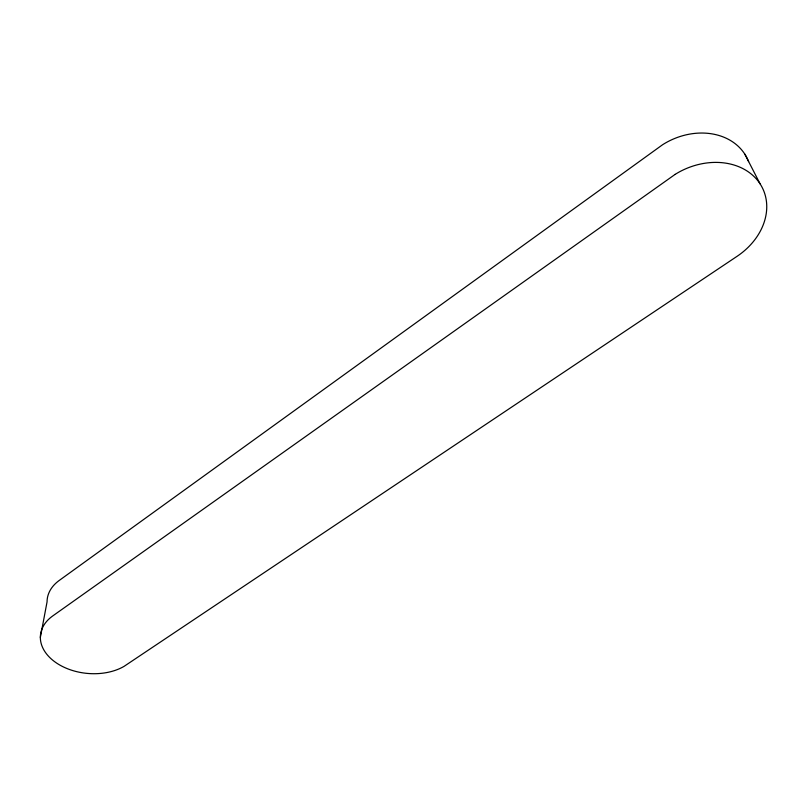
<?xml version="1.0" encoding="UTF-8"?>
<svg xmlns="http://www.w3.org/2000/svg" width="807" height="807" viewBox="0 0 807 807"><rect width="100%" height="100%" fill="white"/><g stroke="black" fill="none" stroke-linecap="round" stroke-linejoin="round"><path stroke-width="1.21" d="M40.35 637.439L47.058 601.871A48.501 33.279 6 0 1 59.244 580.445L662.557 144.756A61.746 50.105 -26.6 0 1 748.624 161.632M744.79 154.097L760.083 183.835M675.136 174.383L52.778 615.912A49.812 33.41 5.7 0 0 55.431 662.265A49.812 33.41 5.7 0 0 124.006 666.4L737.053 256.333A63.803 50.982 -25.5 0 0 758.409 181.454A63.803 50.982 -25.5 0 0 675.136 174.383"/></g></svg>
